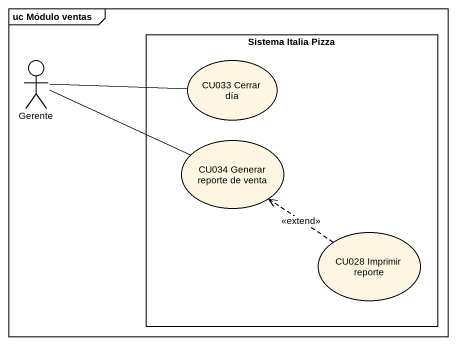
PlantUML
@startuml
mainframe uc Módulo ventas
rectangle "Sistema Italia Pizza" as Sistema_Italia_Pizza {
  usecase "CU033 Cerrar día" as CU033_Cerrar_día
  usecase "CU034 Generar reporte de venta" as CU034_Generar_reporte_de
  usecase "CU028 Imprimir reporte" as CU028_Imprimir_reporte
}
actor Gerente
Gerente -right- CU033_Cerrar_día
Gerente -right- CU034_Generar_reporte_de
CU028_Imprimir_reporte .up.> CU034_Generar_reporte_de : <<extend>>
@enduml
